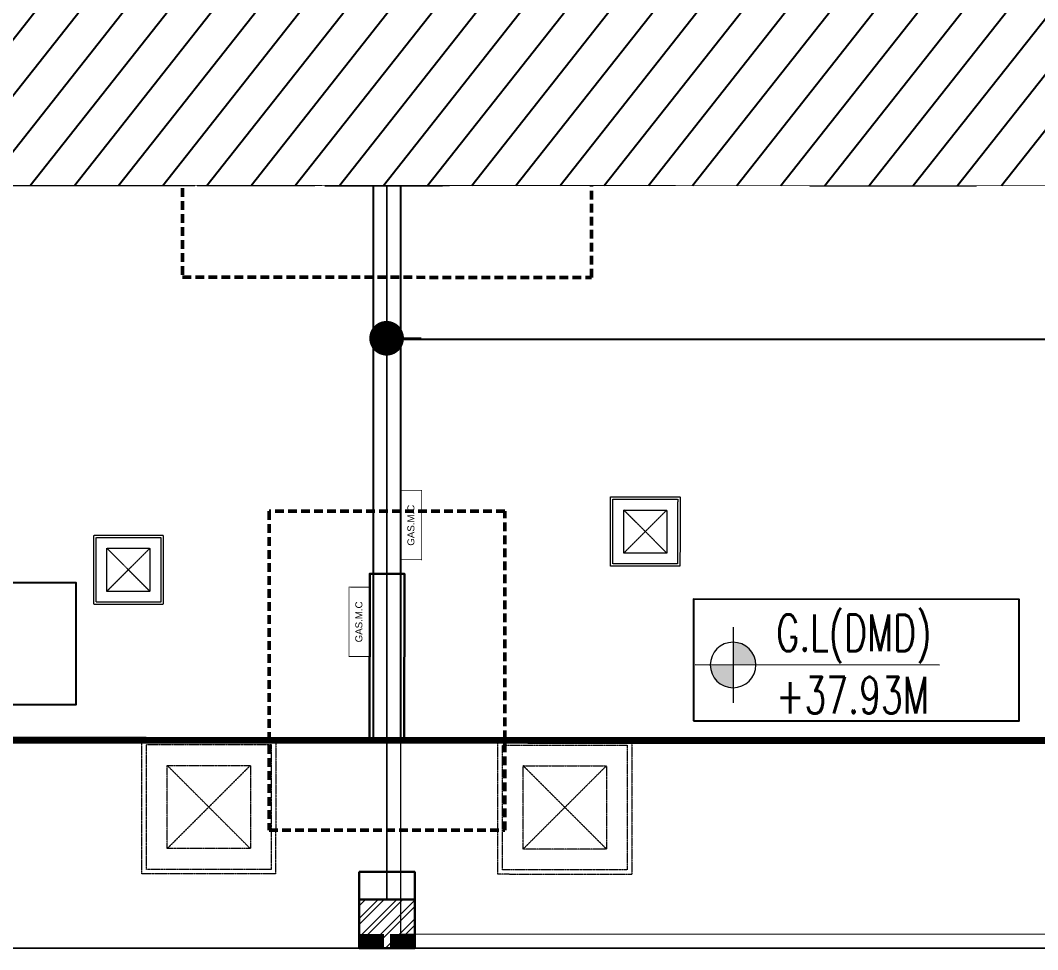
# Model space of a CAD drawing. Header units: centimetres. Extents: x -6122352 to 4157695, y -1694241 to 1947892.
# Drawn here: x 108558 to 115896, y -198778 to -192077 of the extents above; entities that cross this region are included whole.
import ezdxf
from ezdxf.enums import TextEntityAlignment as Align
from ezdxf.xclip import XClip

# ---------------------------------------------------------------- set-up
doc = ezdxf.new("R2010")
doc.units = ezdxf.units.CM
doc.header["$MEASUREMENT"] = 0
doc.header["$XCLIPFRAME"] = 2
for name, pattern in [('23585-XR-AR-END-SETTING OUT PLAN$0$HIDDEN', [0.375, 0.25, -0.125]), ('DASHED2', [0.375, 0.25, -0.125]), ('XR-AR-END-SETTING OUT PLAN$0$23261-XR-AR-SI-GF$0$HIDDEN', [0.375, 0.25, -0.125]), ('XR-AR-END-SETTING OUT PLAN$0$23585-XR-AR-END-GROUND FLOOR$0$23261-XR-AR-SI-GF$0$HIDDEN', [0.375, 0.25, -0.125])]:
    doc.linetypes.add(name, pattern=pattern)
doc.layers.add('08-Compound Wall-4', color=7, linetype='Continuous', lineweight=25, true_color=0xff4405)
doc.layers.add('23585-XR-AR-DAMAC PLOT LIMITS$0$1-End units', color=7, linetype='Continuous', lineweight=5, true_color=0xf8991e)
for name, color, linetype in [('23585-XR-AR-BOUNDARY WALLS AND SETBACKS$0$setback', 7, 'XR-AR-END-SETTING OUT PLAN$0$23261-XR-AR-SI-GF$0$HIDDEN'), ('23585-XR-AR-END-ANNO-GF$0$XR-END-GROUND FLOOR PLAN$0$XR-MIDDLE-GROUND FLOOR PLAN$0$-LPG-CABINET', 6, 'Continuous'), ('23585-XR-AR-MID-ANNO-GF$0$945-4P-1-101-GROUND FLOOR PLAN$0$XR-MIDDLE-GROUND FLOOR PLAN$0$XR-MIDDLE-GROUND FLOOR PLAN$0$-LPG-CABINET', 6, 'Continuous'), ('@MI-MEP', 7, 'Continuous'), ('@MI-REF LAYER', 7, 'Continuous'), ('B_TH_4', 7, 'Continuous'), ('XR-AR-MID-SETTING OUT FOR MASTER$0$23585-XR-AR-MID-GROUND FLOOR$0$A-Flor-Strs', 1, 'Continuous'), ('XR-AR-MID-SETTING OUT FOR MASTER$0$23585-XR-AR-MID-GROUND FLOOR$0$GS-HATCH-FLOOR TILE', 251, 'Continuous'), ('XREF1$0$S-LEVELS', 2, 'Continuous'), ('XREF1$0$TYPICAL NEW PROFILE', 3, 'Continuous')]:
    doc.layers.add(name, color=color, linetype=linetype)
for name, color, linetype, lineweight in [('23585-XR-AR-DAMAC PLOT LIMITS$0$1-Mid units', 41, 'Continuous', 5), ('23585-XR-AR-END-ANNO-GF$0$XR-END-GROUND FLOOR PLAN$0$XR-MIDDLE-GROUND FLOOR PLAN$0$S-ANNO-TXT', 3, 'Continuous', 25), ('23585-XR-AR-END-SETTING OUT PLAN$0$A-FLOR-UNDR', 8, '23585-XR-AR-END-SETTING OUT PLAN$0$HIDDEN', 5), ('23585-XR-AR-MID-ANNO-GF$0$945-4P-1-101-GROUND FLOOR PLAN$0$XR-MIDDLE-GROUND FLOOR PLAN$0$XR-MIDDLE-GROUND FLOOR PLAN$0$S-ANNO-TXT', 3, 'Continuous', 25), ('@ Foundations', 4, 'DASHED2', 50), ('A-ANNO-TEXT', 3, 'Continuous', 25), ('A-FLOR-XREF', 7, 'Continuous', 9), ('A-WALL', 7, 'Continuous', 30), ('A-WALL-PATT', 8, 'Continuous', 5), ('XR-AR-END-SETTING OUT PLAN$0$23585-XR-AR-END-GROUND FLOOR$0$A-FLOR-OVHD', 9, 'XR-AR-END-SETTING OUT PLAN$0$23585-XR-AR-END-GROUND FLOOR$0$23261-XR-AR-SI-GF$0$HIDDEN', 15), ('XR-AR-END-SETTING OUT PLAN$0$23585-XR-AR-END-GROUND FLOOR$0$A-GLAZ-SILL', 8, 'Continuous', 5), ('XR-AR-END-SETTING OUT PLAN$0$23585-XR-AR-END-GROUND FLOOR$0$A-GLAZ-WNDO', 232, 'Continuous', 9), ('XR-AR-END-SETTING OUT PLAN$0$23585-XR-AR-END-GROUND FLOOR$0$A-WALL', 7, 'Continuous', 30), ('XR-AR-END-SETTING OUT PLAN$0$23585-XR-AR-END-GROUND FLOOR$0$A-WALL-FNSH', 9, 'Continuous', 5), ('XR-AR-END-SETTING OUT PLAN$0$23585-XR-AR-END-GROUND FLOOR$0$S-COLS', 51, 'Continuous', 40), ('XR-AR-END-SETTING OUT PLAN$0$23585-XR-AR-END-GROUND FLOOR$0$S-COLS-PATT', 8, 'Continuous', 5), ('XR-AR-MID-SETTING OUT FOR MASTER$0$23585-XR-AR-MID-GROUND FLOOR$0$$A-GLAZ-WNDO', 232, 'Continuous', 9), ('XR-AR-MID-SETTING OUT FOR MASTER$0$23585-XR-AR-MID-GROUND FLOOR$0$A-FLOR-PATT', 8, 'Continuous', 5), ('XR-AR-MID-SETTING OUT FOR MASTER$0$23585-XR-AR-MID-GROUND FLOOR$0$A-GLAZ-SILL', 8, 'Continuous', 5), ('XR-AR-MID-SETTING OUT FOR MASTER$0$23585-XR-AR-MID-GROUND FLOOR$0$A-GLAZ-WNDO', 232, 'Continuous', 9), ('XR-AR-MID-SETTING OUT FOR MASTER$0$23585-XR-AR-MID-GROUND FLOOR$0$A-WALL', 7, 'Continuous', 30), ('XR-AR-MID-SETTING OUT FOR MASTER$0$23585-XR-AR-MID-GROUND FLOOR$0$S-COLS', 51, 'Continuous', 40), ('XR-END-GROUND FLOOR PLAN$0$XR-END-GROUND FLOOR PLAN$0$A-FLOR-PATT_EXT', 8, 'Continuous', 5), ('XR-END-GROUND FLOOR PLAN$0$XR-MIDDLE TYPE 2-GROUND FLOOR PLAN$0$XR-MIDDLE-GROUND FLOOR PLAN$0$-DR-RW', 6, 'Continuous', 5), ('XR-END-GROUND FLOOR PLAN$0$XR-MIDDLE TYPE 2-GROUND FLOOR PLAN$0$XR-MIDDLE-GROUND FLOOR PLAN$0$S-ANNO-TXT', 3, 'Continuous', 25), ('XREF1$0$36-TAGLVL', 23, 'Continuous', 9)]:
    doc.layers.add(name, color=color, linetype=linetype, lineweight=lineweight)
doc.styles.add('23585-XR-AR-END-ANNO-GF$0$SDC-TEXT', font='arial.ttf')
doc.styles.add('23585-XR-AR-MID-ANNO-GF$0$SDC-TEXT', font='arial.ttf')
doc.styles.add('XR-END-GROUND FLOOR PLAN$0$XR-MIDDLE TYPE 2-GROUND FLOOR PLAN$0$XR-MIDDLE-GROUND FLOOR PLAN$0$Arial_1', font='arial.ttf', dxfattribs={"height": 0.002951})
doc.styles.add('XREF1$0$DLT_TEXT', font='romans.shx', dxfattribs={"width": 0.7})

# ---------------------------------------------------------------- blocks, each defined once
blk = doc.blocks.new('23585-XR-AR-BOUNDARY WALLS AND SETBACKS')
at = {"layer": '23585-XR-AR-BOUNDARY WALLS AND SETBACKS$0$setback', "ltscale": 40, "const_width": 0.05}
blk.add_lwpolyline([(496593.7483, 2768854.2497), (496597.9032, 2768858.7842), (496601.9566, 2768863.208), (496606.0098, 2768867.6319), (496610.0632, 2768872.0554), (496614.1167, 2768876.4791), (496618.2702, 2768881.012), (496632.6469, 2768867.838), (496628.4939, 2768863.3054), (496624.4406, 2768858.8816), (496620.3872, 2768854.4578), (496616.3338, 2768850.0343), (496612.2804, 2768845.6104), (496608.1255, 2768841.0759)], close=True, dxfattribs=at)
blk = doc.blocks.new('A$C9d9485f6')
at = {"layer": 'A-ANNO-TEXT', "rotation": 312.4881850805905}
blk.add_blockref('23585-XR-AR-BOUNDARY WALLS AND SETBACKS', (-2377088.5348, -1504219.2521), dxfattribs=at)
blk = doc.blocks.new('23585-XR-AR-DAMAC PLOT LIMITS')
at = {"layer": '23585-XR-AR-DAMAC PLOT LIMITS$0$1-End units', "color": 251, "true_color": 0x636466}
blk.add_lwpolyline([(496589.5097, 2768854.0645), (496595.6913, 2768860.8109), (496613.3863, 2768844.5971), (496607.2047, 2768837.8507)], close=True, dxfattribs=at)
at = {"layer": '23585-XR-AR-DAMAC PLOT LIMITS$0$1-Mid units', "color": 251, "true_color": 0x636466}
blk.add_lwpolyline([(496595.6913, 2768860.8109), (496599.7447, 2768865.2347), (496617.4397, 2768849.0209), (496613.3863, 2768844.5971)], close=True, dxfattribs=at)
blk = doc.blocks.new('A$Cf093b529')
at = {"layer": 'A-ANNO-TEXT'}
blk.add_blockref('23585-XR-AR-DAMAC PLOT LIMITS', (-495391.9901, -2768603.4419), dxfattribs=at)
blk = doc.blocks.new('A$C951bc1e7')
at = {"color": 1, "true_color": 0xeb0000, "const_width": 0.008}
blk.add_lwpolyline([(42.2981, 0.0002), (42.2974, -23.9996), (33.1501, -23.9998), (27.1501, -23.9999), (21.1501, -23.9999), (15.1502, -23.9999), (9.1502, -23.9999), (0, -24), (0, 0), (9.1502, 0.0001), (15.1502, 0.0001), (21.1501, 0.0004), (27.1499, 0.0003), (33.1501, 0.0002)], close=True, dxfattribs=at)
blk = doc.blocks.new('XR-AR-END-SETTING OUT PLAN$0$23585-XR-AR-END-GROUND FLOOR$0$XR-END-GROUND FLOOR PLAN$0$A$C69996ABC')
at = {"layer": 'XR-AR-END-SETTING OUT PLAN$0$23585-XR-AR-END-GROUND FLOOR$0$A-GLAZ-SILL'}
blk.add_line((0.25, 1), (0.25, 0.1), dxfattribs=at)
at = {"layer": 'XR-AR-END-SETTING OUT PLAN$0$23585-XR-AR-END-GROUND FLOOR$0$A-GLAZ-WNDO'}
for p, q in [((0, 1), (0, 0.95)), ((0.25, 1), (0, 1)), ((0.15, 0.95), (0.15, 1)), ((0.15, 1), (0.15, 0.1)), ((0, 0.95), (0.15, 0.95)), ((0, 0.95), (0, 0.15)), ((0.15, 0.15), (0, 0.15)), ((0, 0.1), (0, 0.15)), ((0.15, 0.1), (0.15, 0.15)), ((0.25, 0.1), (0, 0.1))]:
    blk.add_line(p, q, dxfattribs=at)
blk.add_lwpolyline([(0, 0.95), (0, 0.15), (0.05, 0.15), (0.05, 0.95)], close=True, dxfattribs=at)
blk.add_lwpolyline([(0.05, 0.1), (0, 0.1)], dxfattribs=at)
blk = doc.blocks.new('XR-AR-END-SETTING OUT PLAN$0$23585-XR-AR-END-GROUND FLOOR$0$A$C75a8815d')
at = {"layer": 'XR-AR-END-SETTING OUT PLAN$0$23585-XR-AR-END-GROUND FLOOR$0$S-COLS', "color": 252, "lineweight": 30}
for points in [[(6050, 1200), (6050, 0), (6250, 0), (6250, 1200)], [(6025, -4000), (6025, -2800), (6275, -2800), (6275, -4000)], [(5949.9, -4950), (6349.9, -4950), (6349.9, -5150), (5949.9, -5150)]]:
    blk.add_lwpolyline(points, close=True, dxfattribs=at)
blk = doc.blocks.new('23585-XR-AR-END-SETTING OUT PLAN$0$MH-800')
at = {"ltscale": 5}
for p, q in [((-294.3, -650.7), (305.7, -50.7)), ((-294.3, -50.7), (305.7, -650.7))]:
    blk.add_line(p, q, dxfattribs=at)
for points in [[(-476.9, 131.9), (-476.9, -833.4), (488.3, -833.4), (488.3, 131.9)], [(-444.3, 99.3), (-444.3, -800.7), (455.7, -800.7), (455.7, 99.3)], [(-294.3, -50.7), (-294.3, -650.7), (305.7, -650.7), (305.7, -50.7)]]:
    blk.add_lwpolyline(points, close=True, dxfattribs=at)
blk = doc.blocks.new('A$Cb2291f53')
blk.add_wipeout([(-200, 0.5), (200, 0.5), (200, 350.2), (-200, 350.2)])
at = {"layer": 'A-WALL-PATT'}
h = blk.add_hatch(dxfattribs=at)
h.set_pattern_fill('ANSI32', color=252, scale=10)
h.set_pattern_definition([(45, (-9150, -4e-08), (-67.3519, 67.3519), []), (45, (-9105.1, -4e-08), (-67.3519, 67.3519), [])])
h.paths.add_polyline_path([(-200, 350.2), (-200, 100), (-25.1, 100), (-25.1, 0), (25, 0.5), (25, 100.5), (200, 100.5), (200, 350.2)])
at = {"layer": 'A-WALL'}
blk.add_lwpolyline([(-200, 0.5), (200, 0.5), (200, 350.2), (-200, 350.2)], close=True, dxfattribs=at)
at = {"layer": 'XR-END-GROUND FLOOR PLAN$0$XR-END-GROUND FLOOR PLAN$0$A-FLOR-PATT_EXT'}
blk.add_line((100, 0), (-100, 0), dxfattribs=at)
at = {"layer": 'XR-END-GROUND FLOOR PLAN$0$XR-MIDDLE TYPE 2-GROUND FLOOR PLAN$0$XR-MIDDLE-GROUND FLOOR PLAN$0$-DR-RW', "ltscale": 100, "const_width": 5}
for points in [[(-200, 0), (-200, 100), (-25.1, 100), (-25.1, 0)], [(25, 0), (25, 100), (199.9, 100), (199.9, 0)]]:
    blk.add_lwpolyline(points, close=True, dxfattribs=at)
at = {"layer": 'XR-END-GROUND FLOOR PLAN$0$XR-MIDDLE TYPE 2-GROUND FLOOR PLAN$0$XR-MIDDLE-GROUND FLOOR PLAN$0$S-ANNO-TXT', "style": 'XR-END-GROUND FLOOR PLAN$0$XR-MIDDLE TYPE 2-GROUND FLOOR PLAN$0$XR-MIDDLE-GROUND FLOOR PLAN$0$Arial_1', "width": 0.8}
for p in [(-112.1, 52), (112.9, 52)]:
    blk.add_text('W.M', height=75, dxfattribs=at).set_placement(p, align=Align.MIDDLE)
blk = doc.blocks.new('XR-AR-END-SETTING OUT PLAN')
at = {"layer": '08-Compound Wall-4', "ltscale": 100}
blk.add_lwpolyline([(9050.1, 5500), (9050.1, 1500), (9250.1, 1500), (9250.1, 5500)], dxfattribs=at)
at = {"layer": '23585-XR-AR-END-ANNO-GF$0$XR-END-GROUND FLOOR PLAN$0$XR-MIDDLE-GROUND FLOOR PLAN$0$-LPG-CABINET', "ltscale": 100, "const_width": 5}
blk.add_lwpolyline([(9025, 2603.3), (9025, 2103.3), (8875, 2103.3), (8875, 2603.3)], close=True, dxfattribs=at)
at = {"layer": 'XR-AR-END-SETTING OUT PLAN$0$23585-XR-AR-END-GROUND FLOOR$0$A-FLOR-OVHD', "color": 8, "ltscale": 5}
for points in [[(8850.1, 5750), (9050.1, 6550)], [(8850.1, 6550), (9050.1, 5750)]]:
    blk.add_lwpolyline(points, dxfattribs=at)
at = {"layer": 'XR-AR-END-SETTING OUT PLAN$0$23585-XR-AR-END-GROUND FLOOR$0$A-WALL', "color": 8}
for p, q in [((8100.1, 6650), (9250.1, 6650)), ((8100.1, 6650), (8100.1, 6550)), ((8750.1, 5750), (8750.1, 6650)), ((9250.1, 6650), (9250.1, 5500)), ((8100.1, 6550), (8750.1, 6550)), ((8700.1, 5750), (8750.1, 5750)), ((8700.1, 5500), (8700.1, 5750)), ((9250.1, 5500), (8700.1, 5500)), ((9050.1, 5500), (9050.1, 5500))]:
    blk.add_line(p, q, dxfattribs=at)
for points in [[(9250.1, 6650), (9050.1, 6650), (9050.1, 8750), (6850.1, 8750), (6850.1, 8700), (6750.1, 8700), (6750.1, 8750), (6650.1, 8750), (6650.1, 8850), (6950.1, 8850), (6950.1, 8900), (7050.1, 8900), (7050.1, 8850), (9050.1, 8850), (9050.1, 10350), (7050.1, 10350), (7050.1, 9800), (6950.1, 9800), (6950.1, 10550), (7050.1, 10550), (7050.1, 10450), (9050.1, 10450), (9049.9, 19523.4), (9250, 19523.4)], [(3250.1, 5500), (7760.1, 5500), (7760.1, 5750), (3250.1, 5750)]]:
    blk.add_lwpolyline(points, close=True, dxfattribs=at)
for points in [[(6750.1, 7650), (6750.1, 7800), (6850.1, 7800), (6850.1, 7750), (7450.1, 7750), (7450.1, 5750), (7350.1, 5750), (7350.1, 7650), (6750.1, 7650)], [(9050.1, 5750), (8850.1, 5750), (8850.1, 6550), (9050.1, 6550), (9050.1, 5750)]]:
    blk.add_lwpolyline(points, dxfattribs=at)
at = {"layer": 'XR-AR-END-SETTING OUT PLAN$0$23585-XR-AR-END-GROUND FLOOR$0$A-WALL-FNSH', "color": 8}
for p, q in [((9030.1, 6670), (9030.1, 8730)), ((8080.1, 6670), (9030.1, 6670)), ((8080.1, 6670), (8080.1, 6530)), ((8080.1, 6530), (8730.1, 6530)), ((8730.1, 5770), (8730.1, 6530)), ((8680.1, 5650), (8680.1, 5770)), ((8680.1, 5770), (8730.1, 5770))]:
    blk.add_line(p, q, dxfattribs=at)
blk.add_lwpolyline([(6850.1, 7800), (6870.1, 7800), (6870.1, 7770), (7470.1, 7770), (7470.1, 5770), (7780.1, 5770), (7780.1, 5650)], dxfattribs=at)
at = {"color": 8, "xscale": 1000.000000000054, "yscale": 1000.000000000054, "zscale": 1000.000000000054, "rotation": 90}
blk.add_blockref('XR-AR-END-SETTING OUT PLAN$0$23585-XR-AR-END-GROUND FLOOR$0$XR-END-GROUND FLOOR PLAN$0$A$C69996ABC', (8780.1, 5500), dxfattribs=at)
at = {"layer": '23585-XR-AR-END-SETTING OUT PLAN$0$A-FLOR-UNDR', "color": 8, "ltscale": 100, "xscale": -0.5182770836547854, "yscale": 0.5182770836547854, "zscale": 0.5182770836547854, "rotation": 270.0000009865863}
blk.add_blockref('23585-XR-AR-END-SETTING OUT PLAN$0$MH-800', (7466.7, 2725.3, 0), dxfattribs=at)
at = {"layer": '23585-XR-AR-END-SETTING OUT PLAN$0$A-FLOR-UNDR', "color": 8, "ltscale": 100, "xscale": -1, "rotation": 270.0000009865863}
blk.add_blockref('23585-XR-AR-END-SETTING OUT PLAN$0$MH-800', (8215.4, 1011.7), dxfattribs=at)
at = {"layer": 'XR-AR-END-SETTING OUT PLAN$0$23585-XR-AR-END-GROUND FLOOR$0$S-COLS-PATT', "color": 8}
blk.add_blockref('XR-AR-END-SETTING OUT PLAN$0$23585-XR-AR-END-GROUND FLOOR$0$A$C75a8815d', (3000.1, 5500), dxfattribs=at)
at = {"layer": '23585-XR-AR-END-ANNO-GF$0$XR-END-GROUND FLOOR PLAN$0$XR-MIDDLE-GROUND FLOOR PLAN$0$S-ANNO-TXT', "style": '23585-XR-AR-END-ANNO-GF$0$SDC-TEXT'}
blk.add_text('GAS.M.C', height=50, rotation=90, dxfattribs=at).set_placement((8947.1, 2352.9), align=Align.MIDDLE)
at = {"layer": 'A-FLOR-XREF'}
blk.add_blockref('A$Cb2291f53', (9150.2, 0), dxfattribs=at)
blk = doc.blocks.new('END UNIT')
at = {"xscale": 0.001, "yscale": 0.001, "zscale": 0.001}
blk.add_blockref('XR-AR-END-SETTING OUT PLAN', (-9.1502, 0), dxfattribs=at)
blk = doc.blocks.new('XR-AR-MID-SETTING OUT FOR MASTER$0$23585-XR-AR-MID-GROUND FLOOR$0$945-4P-1-101-GROUND FLOOR PLAN$0$XR-MIDDLE-CAR PARK HATCH')
at = {"layer": 'XR-AR-MID-SETTING OUT FOR MASTER$0$23585-XR-AR-MID-GROUND FLOOR$0$A-FLOR-PATT'}
blk.add_lwpolyline([(9250, 100), (9250, 5500), (15050, 5502.7), (15050, 100.5)], close=True, dxfattribs=at)
blk = doc.blocks.new('XR-AR-MID-SETTING OUT FOR MASTER$0$23585-XR-AR-MID-GROUND FLOOR$0$945-4P-1-101-GROUND FLOOR PLAN$0$XR-MIDDLE-GROUND FLOOR PLAN$0$A$C70344426')
at = {"layer": 'XR-AR-MID-SETTING OUT FOR MASTER$0$23585-XR-AR-MID-GROUND FLOOR$0$A-GLAZ-SILL'}
blk.add_line((0.25, 2.65), (0.25, 0), dxfattribs=at)
at = {"layer": 'XR-AR-MID-SETTING OUT FOR MASTER$0$23585-XR-AR-MID-GROUND FLOOR$0$A-GLAZ-WNDO'}
for p, q in [((0, 2.65), (0, 2.6)), ((0, 2.65), (0.25, 2.65)), ((0.15, 2.6), (0.15, 2.65)), ((0, 2.6), (0.15, 2.6)), ((0.15, 2.6), (0.15, 0)), ((0, 1.8), (0, 1.75)), ((0.15, 1.8), (0, 1.8)), ((0.15, 1.75), (0.15, 1.8)), ((0, 1.75), (0.15, 1.75)), ((0, 0.9), (0, 0.85)), ((0.15, 0.9), (0, 0.9)), ((0.15, 0.85), (0.15, 0.9)), ((0, 0.85), (0.15, 0.85)), ((0, 0.85), (0, 0.05)), ((0.15, 0.05), (0, 0.05)), ((0, 0), (0, 0.05)), ((0.15, 0), (0.15, 0.05)), ((0.25, 0), (0, 0))]:
    blk.add_line(p, q, dxfattribs=at)
blk.add_lwpolyline([(0.05, 1.8), (0.05, 2.6), (0, 2.6), (0, 0.9), (0.05, 0.9), (0.05, 1.75)], dxfattribs=at)
blk.add_lwpolyline([(0, 0.85), (0, 0.05), (0.05, 0.05), (0.05, 0.85)], close=True, dxfattribs=at)
blk = doc.blocks.new('XR-AR-MID-SETTING OUT FOR MASTER$0$23585-XR-AR-MID-GROUND FLOOR$0$A$C08698786')
at = {"layer": 'XR-AR-MID-SETTING OUT FOR MASTER$0$23585-XR-AR-MID-GROUND FLOOR$0$S-COLS', "color": 252, "lineweight": 30}
for points in [[(-100, 6700), (-100, 5500), (100, 5500), (100, 6700)], [(-200.1, 550), (199.9, 550), (199.9, 350), (-200.1, 350)]]:
    blk.add_lwpolyline(points, close=True, dxfattribs=at)
blk = doc.blocks.new('XR-AR-MID-SETTING OUT FOR MASTER')
at = {"layer": '23585-XR-AR-MID-ANNO-GF$0$945-4P-1-101-GROUND FLOOR PLAN$0$XR-MIDDLE-GROUND FLOOR PLAN$0$XR-MIDDLE-GROUND FLOOR PLAN$0$-LPG-CABINET', "ltscale": 100, "const_width": 5}
blk.add_lwpolyline([(250.1, 3300.5), (250.1, 2800.5), (100.1, 2800.5), (100.1, 3300.5)], close=True, dxfattribs=at)
at = {"layer": 'XR-AR-MID-SETTING OUT FOR MASTER$0$23585-XR-AR-MID-GROUND FLOOR$0$A-Flor-Strs', "color": 8}
for p, q in [((5900, 5802.7), (4250, 5802.7)), ((5900, 5502.7), (4250, 5502.7))]:
    blk.add_line(p, q, dxfattribs=at)
at = {"layer": 'XR-AR-MID-SETTING OUT FOR MASTER$0$23585-XR-AR-MID-GROUND FLOOR$0$A-WALL', "color": 8}
for points in [[(100, 19472.7), (-100, 19472.7), (-100, 5500), (100, 5500), (100, 8850.1), (1100, 8850.1), (1100, 8950.1), (100, 8950.1), (100, 10950), (2100, 10950), (2100, 9950.1), (2200, 9950.1), (2200.1, 11150), (2100.1, 11150), (2100, 11050), (100, 11050)], [(4250, 5500), (3050, 5500), (3050, 5750), (4000.2, 5750), (4000.2, 8850), (3300, 8850), (3300, 8950), (3400, 8950.2), (3400.1, 9927.6), (3650, 9927.6), (3650, 9100), (4250, 9100)], [(100, 5750), (400, 5750), (400, 5500), (100, 5500)]]:
    blk.add_lwpolyline(points, close=True, dxfattribs=at)
at = {"layer": '08-Compound Wall-4', "ltscale": 100}
blk.add_blockref('XR-AR-MID-SETTING OUT FOR MASTER$0$23585-XR-AR-MID-GROUND FLOOR$0$945-4P-1-101-GROUND FLOOR PLAN$0$XR-MIDDLE-CAR PARK HATCH', (-9150, 0.2), dxfattribs=at)
at = {"layer": '23585-XR-AR-END-SETTING OUT PLAN$0$A-FLOR-UNDR', "color": 8, "ltscale": 100, "xscale": -0.5182770836547854, "yscale": 0.5182770836547854, "zscale": 0.5182770836547854, "rotation": 270.0000009865863}
blk.add_blockref('23585-XR-AR-END-SETTING OUT PLAN$0$MH-800', (2044.6, 3001.1, 0), dxfattribs=at)
at = {"layer": '23585-XR-AR-END-SETTING OUT PLAN$0$A-FLOR-UNDR', "color": 8, "ltscale": 100, "xscale": -1, "rotation": 270.0000009865863}
blk.add_blockref('23585-XR-AR-END-SETTING OUT PLAN$0$MH-800', (1633.5, 1009.5), dxfattribs=at)
at = {"layer": 'XR-AR-MID-SETTING OUT FOR MASTER$0$23585-XR-AR-MID-GROUND FLOOR$0$$A-GLAZ-WNDO', "color": 8, "xscale": -1000.000000000001, "yscale": 1000.000000000001, "zscale": 1000.000000000001, "rotation": 270}
blk.add_blockref('XR-AR-MID-SETTING OUT FOR MASTER$0$23585-XR-AR-MID-GROUND FLOOR$0$945-4P-1-101-GROUND FLOOR PLAN$0$XR-MIDDLE-GROUND FLOOR PLAN$0$A$C70344426', (400, 5500), dxfattribs=at)
at = {"layer": 'XR-AR-MID-SETTING OUT FOR MASTER$0$23585-XR-AR-MID-GROUND FLOOR$0$GS-HATCH-FLOOR TILE', "color": 8}
blk.add_blockref('XR-AR-MID-SETTING OUT FOR MASTER$0$23585-XR-AR-MID-GROUND FLOOR$0$A$C08698786', (0, 0), dxfattribs=at)
at = {"layer": '23585-XR-AR-MID-ANNO-GF$0$945-4P-1-101-GROUND FLOOR PLAN$0$XR-MIDDLE-GROUND FLOOR PLAN$0$XR-MIDDLE-GROUND FLOOR PLAN$0$S-ANNO-TXT', "color": 3, "style": '23585-XR-AR-MID-ANNO-GF$0$SDC-TEXT'}
blk.add_text('GAS.M.C', height=50, rotation=90, dxfattribs=at).set_placement((172.1, 3050), align=Align.MIDDLE)
blk = doc.blocks.new('MID UNIT')
at = {"xscale": 0.001, "yscale": 0.001, "zscale": 0.001}
blk.add_blockref('XR-AR-MID-SETTING OUT FOR MASTER', (0, 0), dxfattribs=at)
blk = doc.blocks.new('TH_4')
blk.add_blockref('END UNIT', (495802.3054, 2769130.5141))
blk.add_blockref('MID UNIT', (495802.3054, 2769130.5141))
blk = doc.blocks.new('23585-XR-AR-MALDIVE-3$0$TH_4')
at = {"layer": 'B_TH_4', "xscale": 1.000039184446315, "yscale": 1.000039184446315, "zscale": 1.000039184446315}
blk.add_blockref('TH_4', (-19.4274, -108.5069), dxfattribs=at)
at = {"layer": '@ Foundations', "linetype": 'DASHED2', "ltscale": 0.25}
for points in [[(495803.7803, 2769140.4018), (495800.8303, 2769140.4018), (495800.8303, 2769135.3518), (495803.7803, 2769135.3518)], [(495801.4554, 2769131.3648), (495803.1554, 2769131.3648), (495803.1554, 2769133.6648), (495801.4554, 2769133.6648)]]:
    blk.add_lwpolyline(points, close=True, dxfattribs=at)
blk = doc.blocks.new('_Dot')
at = {"color": 0, "linetype": 'ByBlock', "lineweight": -2}
blk.add_line((-0.5, 0), (-1, 0), dxfattribs=at)
at = {"color": 0, "linetype": 'ByBlock', "const_width": 0.5}
blk.add_lwpolyline([(-0.25, 0, 1), (0.25, 0, 1)], format="xyb", close=True, dxfattribs=at)
blk = doc.blocks.new('XREF1$0$LVL  ATTR')
at = {"color": 7}
blk.add_wipeout([(-0.3373, 0.3835), (1.8973, 0.3835), (1.8973, -0.4505), (-0.3373, -0.4505)], dxfattribs=at)
at = {"layer": 'XREF1$0$36-TAGLVL', "extrusion": (-4.88814e-07, 1.40652e-17, 1)}
h = blk.add_hatch(color=252, dxfattribs=at)
h.paths.add_polyline_path([(-0.0654, 0.1563, 0.414214), (-0.2216, 0), (-0.0654, 0)])
h.paths.add_polyline_path([(0.0909, 0), (-0.0654, 0), (-0.0654, -0.1562, 0.414214)])
for p, q in [((-0.0654, -0.2604), (-0.0654, 0.2604)), ((1.3511, 0, 0), (-0.3253, 0, 0))]:
    blk.add_line(p, q, dxfattribs=at)
blk.add_circle((-0.0654, 0, 0), 0.1562, dxfattribs=at)
at = {"layer": 'XREF1$0$S-LEVELS', "color": 1}
blk.add_lwpolyline([(-0.3373, 0.3835), (1.8973, 0.3835), (1.8973, -0.4505), (-0.3373, -0.4505)], close=True, dxfattribs=at)
at = {"layer": 'XREF1$0$TYPICAL NEW PROFILE', "color": 3, "style": 'XREF1$0$DLT_TEXT', "width": 0.7}
for tag, p in [('+0.00M', (0.2413, 0.0671, -0.0001)), ('S.S.L', (0.2413, -0.3453, -0.0001))]:
    blk.add_attdef(tag, p, '', height=0.25, dxfattribs=at)
blk = doc.blocks.new('A$C5071fc5c')
at = {"color": 1, "true_color": 0xeb0000, "const_width": 0.008}
blk.add_lwpolyline([(42.2981, 0.0002), (42.2974, -23.9996), (33.1501, -23.9998), (27.1501, -23.9999), (21.1501, -23.9999), (15.1502, -23.9999), (9.1502, -23.9999), (0, -24), (0, 0), (9.1502, 0.0001), (15.1502, 0.0001), (21.1501, 0.0004), (27.1499, 0.0003), (33.1501, 0.0002)], close=True, dxfattribs=at)

msp = doc.modelspace()

# ---------------------------------------------------------------- block references
at = {"layer": '@MI-MEP', "color": 10, "xscale": 1000, "yscale": 1000, "zscale": 1000, "rotation": 359.9906323541645}
msp.add_blockref('A$C951bc1e7', (102056.28195, -174767.09046), dxfattribs=at)
at = {"layer": '@MI-REF LAYER', "xscale": 1000, "yscale": 1000, "zscale": 1000}
msp.add_blockref('A$C9d9485f6', (-23958.95046, 48155.57226), dxfattribs=at)
at = {"layer": '@MI-REF LAYER', "xscale": 1000, "yscale": 1000, "zscale": 1000, "rotation": 312.4882903633292}
msp.add_blockref('A$Cf093b529', (-891608.73293, 539022.72011), dxfattribs=at)

# ---------------------------------------------------------------- next in the draw order: block references
at = {"layer": '@MI-REF LAYER'}
ref = msp.add_blockref('23585-XR-AR-MALDIVE-3$0$TH_4', (-496200594.91888, -2769238010.65776), dxfattribs=dict(at, xscale=1000, yscale=1000, zscale=1000, rotation=359.9894579927457))
XClip(ref).set_block_clipping_path([(495793.2129440373, 2769130.5118746869), (495793.2151333401, 2769154.4527085768), (495802.2924758582, 2769154.4001012277), (495808.2924773204, 2769154.406963835), (495814.292345406, 2769154.4139737505), (495820.2921942999, 2769154.4207010698), (495826.2923302837, 2769154.4274163703), (495835.2531786934, 2769154.4537565196), (495835.2507460304, 2769130.5139004989)])

# ---------------------------------------------------------------- next in the draw order: linework, layer by layer
at = {"layer": '@MI-REF LAYER', "linetype": 'DASHED2', "extrusion": (2.53391e-12, 6.92406e-09, 1), "elevation": 20.83253}
msp.add_lwpolyline([(111199.62033, -194375.71328), (124113.72379, -194377.21656), (124620.03354, -193640.83034)], dxfattribs=at)

# ---------------------------------------------------------------- next in the draw order: block references
at = {"layer": '@MI-REF LAYER', "extrusion": (1.4299e-11, 6.92405e-09, 1), "xscale": -250, "yscale": 250.0000000000001, "zscale": 250.0000000000001, "rotation": 359.9265340662266}
msp.add_blockref('_Dot', (111199.69951, -194369.17311, -0.00134), dxfattribs=at)
at = {"layer": '@MI-REF LAYER', "color": 7}
ref = msp.add_blockref('XREF1$0$LVL  ATTR', (106966.23939, -196605.98507, 0), dxfattribs=dict(at, xscale=-1051.480567989675, yscale=1051.480567989676, zscale=1051.480567989675, rotation=179.9900720295695))
ref.add_attrib('S.S.L', 'G.L(DMD)', (107209.30308, -196505.85555, -0.15112), dxfattribs={"layer": 'XREF1$0$TYPICAL NEW PROFILE', "color": 3, "height": 262.870142, "rotation": 359.990075321, "style": 'XREF1$0$DLT_TEXT', "width": 0.7})
ref.add_attrib('+0.00M', '+37.95M ', (107206.99972, -196955.19015, -0.15112), dxfattribs={"layer": 'XREF1$0$TYPICAL NEW PROFILE', "color": 3, "height": 262.870142, "rotation": 359.990075321, "style": 'XREF1$0$DLT_TEXT', "width": 0.7})
ref = msp.add_blockref('XREF1$0$LVL  ATTR', (113767.33708, -196725.32477, 0), dxfattribs=dict(at, xscale=-1051.480567989675, yscale=1051.480567989676, zscale=1051.480567989675, rotation=179.9900720295695))
ref.add_attrib('S.S.L', 'G.L(DMD)', (114010.40077, -196625.19526, -0.15112), dxfattribs={"layer": 'XREF1$0$TYPICAL NEW PROFILE', "color": 3, "height": 262.870142, "rotation": 359.990075321, "style": 'XREF1$0$DLT_TEXT', "width": 0.7})
ref.add_attrib('+0.00M', '+37.93M ', (114008.0974, -197074.52986, -0.15112), dxfattribs={"layer": 'XREF1$0$TYPICAL NEW PROFILE', "color": 3, "height": 262.870142, "rotation": 359.990075321, "style": 'XREF1$0$DLT_TEXT', "width": 0.7})

# ---------------------------------------------------------------- next in the draw order: wipeouts: each hides what was drawn before it
at = {"color": 10}
msp.add_wipeout([(141350.48661, -193268.34145), (141351.12394, -178994.51004), (135102.74947, -178989.93418), (135102.77709, -179294.75786), (111301.34285, -179292.23632), (111301.36116, -178992.65777), (105051.25007, -178992.27587), (105050.84168, -193266.12347), (141350.48634, -193272.80224)], dxfattribs=at).dxf.layer = '@MI-REF LAYER'

# ---------------------------------------------------------------- next in the draw order: hatches: boundary and pattern name
at = {"layer": '@MI-REF LAYER', "transparency": 33554508}
h = msp.add_hatch(dxfattribs=at)
h.set_pattern_fill('ANSI31', color=256, scale=2000, angle=186.72236)
h.paths.add_polyline_path([(141350.48634, -193272.80215), (141352.90655, -178994.51012), (135102.74633, -178994.23105), (135102.52622, -179294.78804), (111301.59379, -179292.23634), (111301.66041, -178992.67396), (105051.25007, -178992.29201), (105050.76712, -193266.12346)])

# ---------------------------------------------------------------- next in the draw order: linework, layer by layer
at = {"layer": '@MI-REF LAYER', "const_width": 5}
msp.add_lwpolyline([(141350.48634, -193272.80215), (141352.90655, -178994.51012), (135102.74633, -178994.23105), (135102.52622, -179294.78804), (111301.59379, -179292.23634), (111301.66041, -178992.67396), (105051.25007, -178992.29201), (105050.76712, -193266.12346)], close=True, dxfattribs=at)

# ---------------------------------------------------------------- next in the draw order: block references
at = {"layer": '@MI-REF LAYER', "color": 10, "xscale": 1000, "yscale": 1000, "zscale": 1000, "rotation": 359.9902286226448}
msp.add_blockref('A$C5071fc5c', (102056.28189, -174767.3761), dxfattribs=at)

doc.saveas('drawing.dxf')
